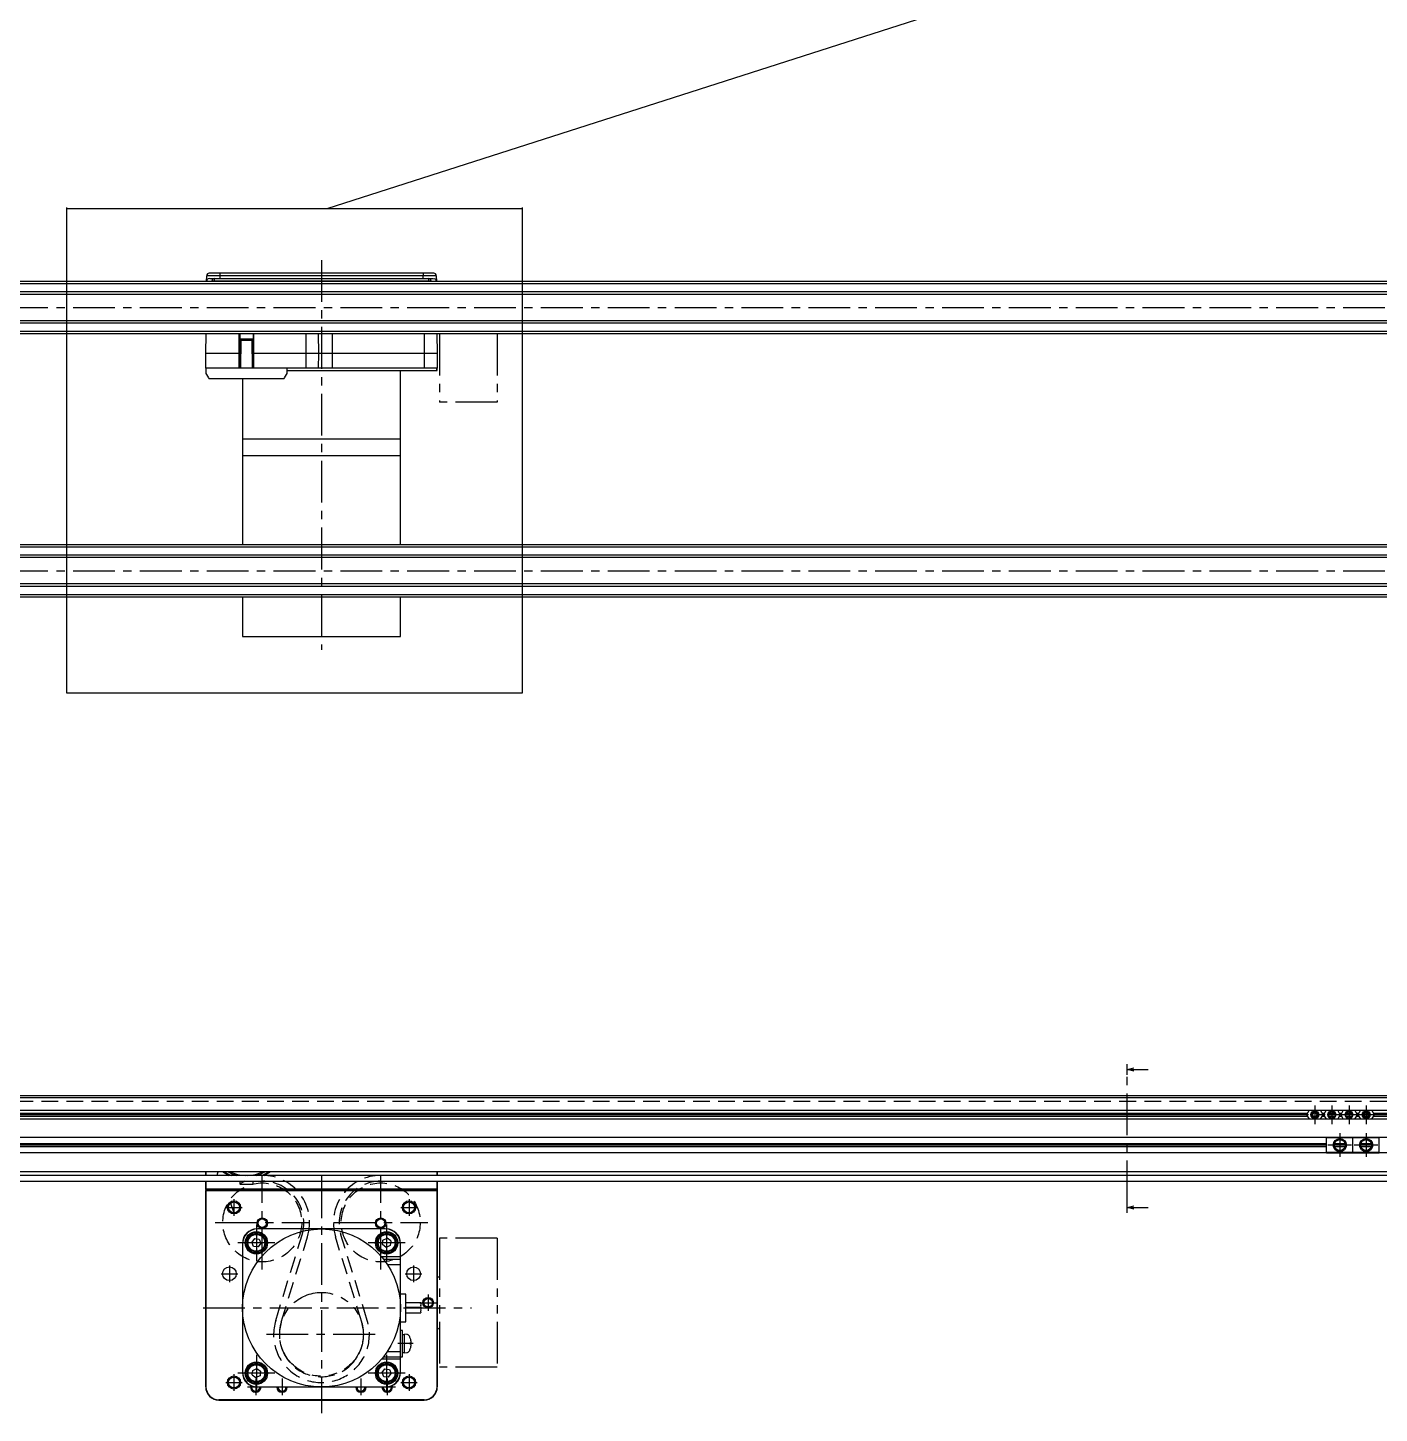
# Model space of a CAD drawing. Extents: x 0 to 1482, y -8 to 1057.
# Drawn here: x 658 to 1172, y 5 to 531 of the extents above; entities that cross this region are included whole.
import ezdxf

# ---------------------------------------------------------------- set-up
doc = ezdxf.new("R2010")
doc.units = 0
doc.header["$LTSCALE"] = 0.5
for name, pattern in [('CENTER', [50.8, 31.75, -6.35, 6.35, -6.35]), ('DASHED', [19.05, 12.7, -6.35]), ('PHANTOM', [63.5, 31.75, -6.35, 6.35, -6.35, 6.35, -6.35])]:
    doc.linetypes.add(name, pattern=pattern)
for name, color, linetype in [('MSM_CENTER', 1, 'CENTER'), ('MSM_CONTINUOUS', 7, 'CONTINUOUS'), ('MSM_DASHED', 4, 'DASHED'), ('MSM_IMAGINARY', 6, 'PHANTOM'), ('MSM_NARROW', 5, 'CONTINUOUS')]:
    doc.layers.add(name, color=color, linetype=linetype)

msp = doc.modelspace()

# ---------------------------------------------------------------- linework, layer by layer
at = {"layer": 'MSM_CENTER'}
for p, q in [((770, 443), (770, 295)), ((243.8, 425), (1296.2, 425)), ((243.8, 325), (1296.2, 325)), ((1076.17, 85.17), (1076.17, 133.57)), ((1147.44, 121.87), (1147.44, 114.87)), ((1153.94, 121.87), (1153.94, 114.87)), ((1160.44, 121.87), (1160.44, 114.87)), ((1166.94, 121.87), (1166.94, 114.87)), ((1170.44, 118.37), (1143.94, 118.37)), ((1156.94, 111.37), (1156.94, 102.37)), ((1166.94, 111.37), (1166.94, 102.37)), ((1161.44, 106.87), (1152.44, 106.87)), ((1171.44, 106.87), (1162.44, 106.87)), ((747.5, 59.58), (747.5, 95.41)), ((770, 95), (770, 5)), ((792.5, 59.58), (792.5, 95.41)), ((736.75, 86.35), (736.75, 80.05)), ((803.25, 86.35), (803.25, 80.05)), ((733.6, 83.2), (739.9, 83.2)), ((800.1, 83.2), (806.4, 83.2)), ((729.59, 77.5), (765.42, 77.5)), ((745.25, 76.75), (745.25, 62.75)), ((774.59, 77.5), (810.42, 77.5)), ((794.75, 76.75), (794.75, 62.75)), ((752.25, 69.75), (738.25, 69.75)), ((801.75, 69.75), (787.75, 69.75)), ((731.85, 58), (738.15, 58)), ((735, 61.15), (735, 54.85)), ((801.85, 58), (808.15, 58)), ((805, 61.15), (805, 54.85)), ((810.5, 50.15), (810.5, 43.85)), ((725, 45), (827.06, 45)), ((807.35, 47), (813.65, 47)), ((749.09, 35), (790.92, 35)), ((745.25, 27.25), (745.25, 13.25)), ((794.75, 27.25), (794.75, 13.25)), ((804.81, 31.5), (799, 31.5)), ((733.6, 16.7), (739.9, 16.7)), ((736.75, 19.85), (736.75, 13.55)), ((752.25, 20.25), (738.25, 20.25)), ((745, 18.15), (745, 11.85)), ((755, 18.15), (755, 11.85)), ((785, 18.15), (785, 11.85)), ((801.75, 20.25), (787.75, 20.25)), ((795, 18.15), (795, 11.85)), ((800.1, 16.7), (806.4, 16.7)), ((803.25, 19.85), (803.25, 13.55)), ((741.85, 15), (748.15, 15)), ((791.85, 15), (798.15, 15))]:
    msp.add_line(p, q, dxfattribs=at)
at = {"layer": 'MSM_CONTINUOUS'}
for p, q in [((726.33, 435), (726.37, 437.02)), ((813.63, 437.02), (726.37, 437.02)), ((812.63, 438), (727.37, 438)), ((731.37, 437.02), (731.35, 436)), ((731.37, 438), (731.37, 437.02)), ((808.63, 438), (808.63, 437.02)), ((808.65, 436), (808.63, 437.02)), ((813.63, 437.02), (813.67, 435)), ((1245.5, 434), (294.5, 434)), ((322.71, 435), (1245.5, 435)), ((727.56, 436), (726.99, 435.93)), ((727.56, 436), (812.44, 436)), ((728.33, 435.02), (728.33, 435)), ((729.33, 435.02), (729.33, 436)), ((810.67, 435.02), (729.33, 435.02)), ((810.67, 436), (810.67, 435.02)), ((812.44, 436), (813.01, 435.93)), ((270, 430), (1286.2, 430)), ((294.5, 431), (1245.5, 431)), ((270, 420), (1286.2, 420)), ((1245.5, 419), (294.5, 419)), ((294.5, 416), (1245.5, 416)), ((1245.5, 415), (294.5, 415)), ((726, 407.5), (726.13, 415)), ((738.77, 407.5), (738.76, 415)), ((739, 415), (739, 402.16)), ((739, 402.2), (739.18, 412.51)), ((739.36, 412.51), (739.17, 402.2)), ((743.64, 412.51), (739.36, 412.51)), ((743.61, 413), (739.39, 413)), ((743.83, 402.2), (743.64, 412.51)), ((743.82, 412.51), (744, 402.2)), ((744, 415), (744, 402.16)), ((744.2, 415), (744.2, 402)), ((764, 415), (764, 402)), ((769, 407.5), (768.87, 415)), ((774, 415), (774, 402)), ((809, 415), (809, 402)), ((813.87, 415), (814, 407.5)), ((738.77, 407.5), (726, 407.5)), ((726.1, 402), (726, 407.5)), ((738.76, 402), (738.77, 407.5)), ((743.98, 407.3), (744, 407.3)), ((814, 407.5), (744, 407.5)), ((768.9, 402), (769, 407.5)), ((814, 407.5), (813.9, 402)), ((726, 402), (726.03, 400.45)), ((813.9, 402), (726, 402)), ((756.97, 400.45), (757, 402)), ((756.98, 401), (813.89, 401)), ((800, 335), (800, 401)), ((813.7, 401.81), (813.69, 401.19)), ((813.69, 401.19), (813.89, 401)), ((813.89, 401), (813.9, 401.8)), ((726.29, 399.49), (727.01, 398.25)), ((727.44, 398), (755.56, 398)), ((740, 398), (740, 335)), ((755.99, 398.25), (756.71, 399.49)), ((800, 375), (740, 375)), ((800, 368.7), (740, 368.7)), ((294.5, 335), (1245.5, 335)), ((1245.5, 334), (294.5, 334)), ((1286.2, 330), (253.8, 330)), ((294.5, 331), (1245.5, 331)), ((1286.2, 320), (253.8, 320)), ((1245.5, 319), (294.5, 319)), ((294.5, 316), (1245.5, 316)), ((1245.5, 315), (294.5, 315)), ((740, 315), (740, 300)), ((800, 300), (800, 315)), ((740, 300), (800, 300)), ((1076.17, 133.57), (1076.17, 137.57)), ((1076.17, 135.57), (1078.67, 136.24)), ((1076.17, 135.57), (1084.17, 135.57)), ((1078.67, 134.9), (1076.17, 135.57)), ((1270, 125.57), (270, 125.57)), ((1217.5, 124.87), (272.7, 124.87)), ((323.5, 120.07), (1216.5, 120.07)), ((1144.57, 118.89), (323.5, 118.89)), ((1144.27, 118.37), (323.5, 118.37)), ((323.5, 117.85), (1144.57, 117.85)), ((1216.5, 116.67), (323.5, 116.67)), ((1145.25, 120.07), (1144.27, 118.37)), ((1144.27, 118.37), (1145.25, 116.67)), ((1146.58, 118.33), (1146.98, 119.1)), ((1147.04, 117.6), (1146.58, 118.33)), ((1146.98, 119.1), (1147.85, 119.14)), ((1147.91, 117.64), (1147.04, 117.6)), ((1147.85, 119.14), (1148.31, 118.4)), ((1148.31, 118.4), (1147.91, 117.64)), ((1150.62, 118.37), (1149.64, 120.07)), ((1149.64, 116.67), (1150.62, 118.37)), ((1151.07, 118.89), (1150.32, 118.89)), ((1150.32, 117.85), (1151.07, 117.85)), ((1150.77, 118.37), (1150.62, 118.37)), ((1151.75, 120.07), (1150.77, 118.37)), ((1150.77, 118.37), (1151.75, 116.67)), ((1155.17, 118.37), (1152.71, 118.37)), ((1155.06, 118.89), (1152.83, 118.89)), ((1152.83, 117.85), (1155.06, 117.85)), ((1157.12, 118.37), (1156.14, 120.07)), ((1156.14, 116.67), (1157.12, 118.37)), ((1157.57, 118.89), (1156.82, 118.89)), ((1156.82, 117.85), (1157.57, 117.85)), ((1157.27, 118.37), (1157.12, 118.37)), ((1158.25, 120.07), (1157.27, 118.37)), ((1157.27, 118.37), (1158.25, 116.67)), ((1161.67, 118.37), (1159.21, 118.37)), ((1161.56, 118.89), (1159.33, 118.89)), ((1159.33, 117.85), (1161.56, 117.85)), ((1163.62, 118.37), (1162.64, 120.07)), ((1162.64, 116.67), (1163.62, 118.37)), ((1164.07, 118.89), (1163.32, 118.89)), ((1163.32, 117.85), (1164.07, 117.85)), ((1163.77, 118.37), (1163.62, 118.37)), ((1164.75, 120.07), (1163.77, 118.37)), ((1163.77, 118.37), (1164.75, 116.67)), ((1166.08, 118.33), (1166.48, 119.1)), ((1166.54, 117.6), (1166.08, 118.33)), ((1166.48, 119.1), (1167.35, 119.14)), ((1167.41, 117.64), (1166.54, 117.6)), ((1167.35, 119.14), (1167.81, 118.4)), ((1167.81, 118.4), (1167.41, 117.64)), ((1170.12, 118.37), (1169.14, 120.07)), ((1169.14, 116.67), (1170.12, 118.37)), ((1216.5, 118.89), (1169.82, 118.89)), ((1169.82, 117.85), (1216.5, 117.85)), ((1216.5, 118.37), (1170.12, 118.37)), ((323.5, 109.87), (1216.5, 109.87)), ((1151.94, 107.39), (382.17, 107.39)), ((1151.94, 106.87), (382.17, 106.87)), ((382.17, 106.35), (1151.94, 106.35)), ((1151.94, 103.87), (1151.94, 109.87)), ((1171.94, 109.77), (1151.94, 109.77)), ((1171.94, 109.57), (1151.94, 109.57)), ((1159.01, 106.87), (1154.88, 106.87)), ((1158.94, 107.39), (1154.94, 107.39)), ((1154.94, 106.35), (1158.94, 106.35)), ((1161.94, 103.87), (1161.94, 109.87)), ((1169.01, 106.87), (1164.88, 106.87)), ((1168.94, 107.39), (1164.94, 107.39)), ((1164.94, 106.35), (1168.94, 106.35)), ((1171.94, 103.87), (1171.94, 109.87)), ((1216.5, 103.87), (323.5, 103.87)), ((1151.94, 104.17), (1171.94, 104.17)), ((1151.94, 103.97), (1171.94, 103.97)), ((1261.77, 95.37), (282.74, 95.37)), ((294.5, 96.87), (1217.5, 96.87)), ((726, 96.87), (726, 95.37)), ((726.1, 95.37), (726.1, 96.87)), ((813.9, 96.87), (813.9, 95.37)), ((814, 95.37), (814, 96.87)), ((271.64, 93.17), (1268.36, 93.17)), ((726, 93.17), (726, 15)), ((726.1, 90.03), (726.1, 93.17)), ((726.1, 90.03), (726.1, 89.69)), ((726.1, 89.69), (726.11, 89.65)), ((726.11, 89.66), (813.89, 89.66)), ((726.11, 89.65), (726.11, 89.66)), ((726.11, 15), (726.11, 89.65)), ((813.7, 90.09), (726.3, 90.09)), ((726.3, 90.09), (726.3, 89.89)), ((726.31, 89.86), (726.3, 89.89)), ((813.7, 89.89), (726.3, 89.89)), ((726.31, 89.86), (813.69, 89.86)), ((739, 93.17), (739, 92.19)), ((739.2, 91.99), (743.8, 91.99)), ((744, 92.19), (744, 93.17)), ((813.7, 89.89), (813.69, 89.86)), ((813.7, 90.09), (813.7, 89.89)), ((813.89, 89.65), (813.9, 89.69)), ((813.89, 89.66), (813.89, 89.65)), ((813.89, 89.65), (813.89, 15)), ((813.9, 93.17), (813.9, 90.03)), ((813.9, 90.03), (813.9, 89.69)), ((814, 15), (814, 93.17)), ((735.43, 84.79), (736.75, 81.13)), ((1076.17, 81.17), (1076.17, 85.17)), ((1076.17, 83.17), (1078.67, 83.84)), ((1076.17, 83.17), (1084.17, 83.17)), ((1078.67, 82.5), (1076.17, 83.17)), ((794.25, 75), (745.75, 75)), ((740, 69.25), (740, 20.75)), ((744.56, 71.34), (743.53, 69.95)), ((744.22, 68.36), (743.53, 69.95)), ((744.56, 71.34), (746.28, 71.14)), ((746.97, 69.55), (745.94, 68.16)), ((746.28, 71.14), (746.97, 69.55)), ((793.16, 69.06), (793.36, 70.78)), ((794.55, 68.03), (793.16, 69.06)), ((793.36, 70.78), (794.95, 71.47)), ((796.14, 68.72), (794.55, 68.03)), ((796.34, 70.44), (794.95, 71.47)), ((796.34, 70.44), (796.14, 68.72)), ((800, 20.75), (800, 69.25)), ((745.94, 68.16), (744.22, 68.36)), ((792.8, 64.5), (800, 64.5)), ((793.62, 63.5), (800, 63.5)), ((795.06, 61.5), (800, 61.5)), ((802, 50.25), (800, 50.25)), ((802, 39.75), (802, 50.25)), ((807.72, 47), (802, 47)), ((807.72, 45.12), (802, 45.12)), ((802, 43.12), (807.72, 43.12)), ((800, 39.75), (802, 39.75)), ((800.8, 36.5), (800, 36.5)), ((800.8, 26.5), (800.8, 36.5)), ((801.5, 34.85), (800.8, 34.85)), ((802.37, 34.97), (801.5, 35)), ((801.5, 28), (801.5, 35)), ((803.82, 33.32), (803.81, 33.32)), ((804.07, 31.9), (803.81, 31.9)), ((803.81, 31.1), (803.81, 31.9)), ((793.62, 26.5), (800.8, 26.5)), ((795.06, 28.5), (800, 28.5)), ((800.8, 28.15), (801.5, 28.15)), ((801.5, 28), (802.37, 28.03)), ((804.07, 31.1), (803.81, 31.1)), ((803.82, 29.68), (803.81, 29.68)), ((743.66, 19.56), (743.86, 21.28)), ((743.86, 21.28), (745.45, 21.97)), ((745.45, 21.97), (746.84, 20.94)), ((800, 25.5), (792.8, 25.5)), ((793.03, 20.45), (794.06, 21.84)), ((794.06, 21.84), (795.78, 21.64)), ((795.78, 21.64), (796.47, 20.05)), ((743.66, 19.56), (745.05, 18.53)), ((746.64, 19.22), (745.05, 18.53)), ((746.84, 20.94), (746.64, 19.22)), ((793.72, 18.86), (793.03, 20.45)), ((795.44, 18.66), (793.72, 18.86)), ((795.44, 18.66), (796.47, 20.05)), ((726, 15), (726.11, 15)), ((745.75, 15), (794.25, 15)), ((814, 15), (813.89, 15)), ((809, 10.11), (731, 10.11)), ((731, 10), (731, 10.11)), ((731, 10), (809, 10)), ((809, 10), (809, 10.11))]:
    msp.add_line(p, q, dxfattribs=at)
for centre, radius in [((1147.44, 118.37), 1.5), ((1147.44, 118.37), 1.19), ((1147.44, 118.37), 0.75), ((1153.94, 118.37), 1.23), ((1160.44, 118.37), 1.23), ((1166.94, 118.37), 1.5), ((1166.94, 118.37), 1.19), ((1166.94, 118.37), 0.75), ((1156.94, 106.87), 2.07), ((1166.94, 106.87), 2.07), ((736.75, 83.2), 2.07), ((803.25, 83.2), 2.07), ((747.5, 77.2), 2), ((792.5, 77.2), 2), ((770, 45), 30), ((745.25, 69.75), 4.25), ((745.25, 69.75), 3.95), ((794.75, 69.75), 4.25), ((794.75, 69.75), 3.95), ((745.25, 69.75), 3.5), ((745.25, 69.75), 3.2), ((794.75, 69.75), 3.5), ((794.75, 69.75), 3.2), ((735, 58), 2.6), ((805, 58), 2.6), ((810.5, 47), 2), ((745.25, 20.25), 4.25), ((745.25, 20.25), 3.95), ((745.25, 20.25), 3.5), ((745.25, 20.25), 3.2), ((794.75, 20.25), 4.25), ((794.75, 20.25), 3.95), ((794.75, 20.25), 3.5), ((794.75, 20.25), 3.2), ((736.75, 16.7), 2.07), ((803.25, 16.7), 2.07)]:
    msp.add_circle(centre, radius, dxfattribs=at)
for centre, radius, start, end in [((727.37, 437), 1, 90.0001, 178.9999), ((812.63, 437), 1, 1.0001, 89.9999), ((728.49, 434.83), 2.14, 163.1646, 175.4099), ((727.12, 435.24), 0.702, 100.4726, 163.0803), ((729.31, 435.02), 0.98, 88.8246, 180.1754), ((728.83, 420.69), 14.33, 88.001, 91.999), ((810.69, 435.02), 0.98, 358.8038, 91.1754), ((811.17, 420.69), 14.33, 88.001, 91.999), ((812.88, 435.24), 0.702, 16.9197, 79.5274), ((811.51, 434.83), 2.14, 4.5901, 16.8354), ((-9865.09, 597.74), 10605.9, 358.999299, 359.000892), ((739.27, 409.85), 2.66, 88.1502, 91.8498), ((739.39, 412.8), 0.2, 89.9992, 179.0006), ((741.54, 412.61), 2.18, 169.6641, 182.6166), ((741.46, 412.61), 2.18, 357.3834, 10.3359), ((743.61, 412.8), 0.2, 0.9994, 90.0008), ((743.73, 409.85), 2.66, 88.1494, 91.8506), ((10564.55, 584.06), 9822.23, 180.999045, 181.000764), ((739.2, 409.7), 0.2, 180, 249.8568), ((739.2, 407.3), 0.2, 121.504, 180), ((743.8, 409.7), 0.2, 290.1432, 0), ((743.8, 407.3), 0.2, 0, 58.496), ((728.03, 400.49), 2, 181, 210), ((738.8, 402.2), 0.2, 269.9992, 359.0006), ((738.77, 402.51), 0.513, 277.2135, 322.4585), ((739.09, 404.84), 2.65, 268.1622, 271.8378), ((743.91, 404.84), 2.65, 268.1622, 271.8378), ((744.23, 402.51), 0.513, 217.5415, 262.7865), ((744.2, 402.2), 0.2, 180.9994, 270.0008), ((754.97, 400.49), 2, 330, 359), ((813.77, 400.55), 1.26, 83.9681, 93.0305), ((727.44, 398.5), 0.5, 210, 270), ((755.56, 398.5), 0.5, 270, 330), ((732.5, 95.5), 2.15, 140.4695, 183.4893), ((748.25, 121.34), 29.17, 237.0101, 242.8964), ((746.67, 117.68), 25.23, 235.5746, 242.1688), ((741.5, 109.39), 15.21, 235.4404, 247.2477), ((741.5, 109.39), 14.49, 239.7934, 255.4068), ((740.97, 106.94), 11.57, 240.4873, 270.7764), ((742.03, 106.94), 11.57, 269.2236, 299.5127), ((741.5, 109.39), 14.49, 284.5932, 300.2066), ((741.5, 109.39), 15.21, 292.7522, 304.5597), ((741.5, 109.39), 15.47, 295.0099, 305.9733), ((736.08, 118.54), 26.11, 297.4377, 303.8956), ((726.35, 89.5), 0.584, 94.8966, 115.6688), ((726.28, 89.7), 0.186, 85.4368, 184.7003), ((726.32, 89.65), 0.209, 93.5425, 179.81), ((751.02, 71.11), 24.26, 114.6276, 119.6878), ((739.2, 92.19), 0.2, 180, 270), ((743.8, 92.19), 0.2, 270, 0), ((813.68, 89.65), 0.209, 0.19, 86.4577), ((813.59, 89.28), 0.819, 67.3248, 82.1098), ((813.7, 89.68), 0.204, 1.0662, 88.7966), ((745.4, 69.6), 5.4, 90, 180), ((745.75, 69.25), 5.75, 90, 180), ((794.25, 69.25), 5.75, 360, 90), ((794.6, 69.6), 5.4, 0, 90), ((802.33, 33.77), 1.2, 28.228, 88), ((798.1, 31.5), 6, 17.6555, 28.228), ((798.1, 31.5), 5.99, 3.8311, 17.6524), ((802.33, 29.23), 1.2, 272, 331.772), ((798.1, 31.5), 6, 331.772, 342.3247), ((798.1, 31.5), 5.99, 342.3476, 356.1689), ((745.75, 20.75), 5.75, 180, 270), ((745.4, 20.4), 5.4, 180, 270), ((794.25, 20.75), 5.75, 270, 0), ((794.6, 20.4), 5.4, 270, 0), ((731, 15), 5, 180, 270), ((731, 15), 4.89, 180, 270), ((745, 15), 1.62, 166.6265, 0), ((755, 15), 1.62, 180, 0), ((785, 15), 1.62, 180, 0), ((795, 15), 1.62, 180, 13.3735), ((809, 15), 4.89, 270, 0), ((809, 15), 5, 270, 0)]:
    msp.add_arc(centre, radius, start, end, dxfattribs=at)
at = {"layer": 'MSM_DASHED'}
for p, q in [((1270, 123.37), (270, 123.37)), ((752.6, 40.22), (762.6, 72.72)), ((754.71, 39.57), (764.7, 72.08)), ((785.29, 39.57), (775.3, 72.08)), ((787.4, 40.22), (777.4, 72.72))]:
    msp.add_line(p, q, dxfattribs=at)
for centre in [(747.5, 77.5), (792.5, 77.5)]:
    msp.add_circle(centre, 15, dxfattribs=at)
for centre, radius, start, end in [((747.5, 77.37), 18, 342.9035, 90), ((792.5, 77.37), 18, 90, 197.0965), ((747.5, 77.37), 15.8, 342.9035, 90), ((792.5, 77.37), 15.8, 90, 197.0965), ((770, 34.87), 18.2, 162.9035, 17.0965), ((770, 34.87), 16, 162.9035, 17.0965)]:
    msp.add_arc(centre, radius, start, end, dxfattribs=at)
at = {"layer": 'MSM_IMAGINARY'}
for p, q in [((814.8, 415), (814.8, 389)), ((836.8, 415), (836.8, 389)), ((836.8, 389), (814.8, 389)), ((814.8, 71.5), (814.8, 22.5)), ((836.8, 71.5), (814.8, 71.5)), ((836.8, 71.5), (836.8, 22.5)), ((814.8, 57), (814, 56.5)), ((814, 37.5), (814.8, 37)), ((836.8, 22.5), (814.8, 22.5))]:
    msp.add_line(p, q, dxfattribs=at)
msp.add_circle((770, 35), 15.91, dxfattribs=at)
at = {"layer": 'MSM_NARROW'}
for p, q in [((772.16, 462.63), (1043.48, 549.56)), ((673.18, 278.55), (673.18, 462.93)), ((673.18, 462.63), (846.19, 462.63)), ((846.19, 462.93), (846.19, 278.55)), ((846.19, 278.55), (673.18, 278.55))]:
    msp.add_line(p, q, dxfattribs=at)
for centre, radius in [((1147.44, 118.37), 1.23), ((1153.94, 118.37), 1.5), ((1160.44, 118.37), 1.5), ((1166.94, 118.37), 1.23), ((1156.94, 106.87), 2.5), ((1166.94, 106.87), 2.5), ((736.75, 83.2), 2.5), ((803.25, 83.2), 2.5), ((747.5, 77.2), 1.62), ((792.5, 77.2), 1.62), ((810.5, 47), 1.62), ((736.75, 16.7), 2.5), ((803.25, 16.7), 2.5)]:
    msp.add_circle(centre, radius, dxfattribs=at)
for centre, radius, start, end in [((808.35, 45.56), 0.769, 145.34, 214.6599), ((808.58, 43.62), 1, 150, 210), ((806.85, 46.5), 1, 330, 30), ((806.85, 44.62), 1, 330, 30), ((745, 15), 2, 164.6902, 0), ((755, 15), 2, 180, 0), ((785, 15), 2, 180, 0), ((795, 15), 2, 180, 15.3098)]:
    msp.add_arc(centre, radius, start, end, dxfattribs=at)

doc.saveas('drawing.dxf')
